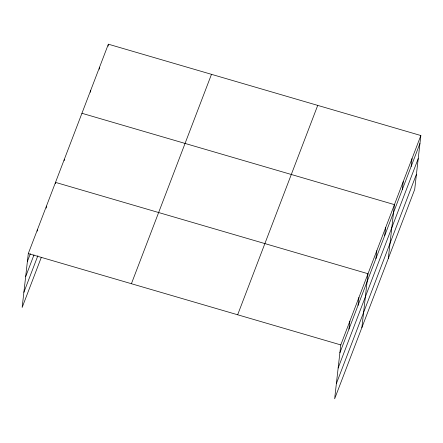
<?xml version="1.0" encoding="UTF-8"?>
<svg xmlns="http://www.w3.org/2000/svg" width="443" height="443" viewBox="0 0 443 443"><rect width="100%" height="100%" fill="white"/><g stroke="black" fill="none" stroke-linecap="round" stroke-linejoin="round"><path stroke-width="0.66" d="M420.85 135.536L340.783 344.92L334.642 398.811L414.709 189.427L420.85 135.536L108.358 44.189L28.291 253.573L22.15 307.464L41.282 257.438M37.212 231.163L37.367 229.845M46.216 208.094L46.437 206.117M55.364 183.701L55.513 182.383L368.006 273.73L361.865 327.621M64.169 160.671L64.324 159.353M90.516 92.233L90.743 90.256M99.326 69.202L99.553 67.225M108.131 46.166L108.358 44.189M348.957 329.099L349.854 321.186M358.027 305.365L358.93 297.458M375.913 258.607L376.81 250.694M384.718 235.571L385.62 227.663M388.289 258.524L394.425 204.633L81.938 113.286M402.333 189.51L403.235 181.597M411.143 166.474L412.04 158.566M27.388 261.486L30.334 253.789M25.661 276.659L34 254.852M23.878 292.291L37.86 255.733M131.41 283.719L211.483 74.335M237.658 314.774L317.725 105.39M339.881 352.827L419.947 143.443M338.153 368L418.22 158.616M336.37 383.632L416.437 174.249M28.291 253.573L340.783 344.92"/></g></svg>
